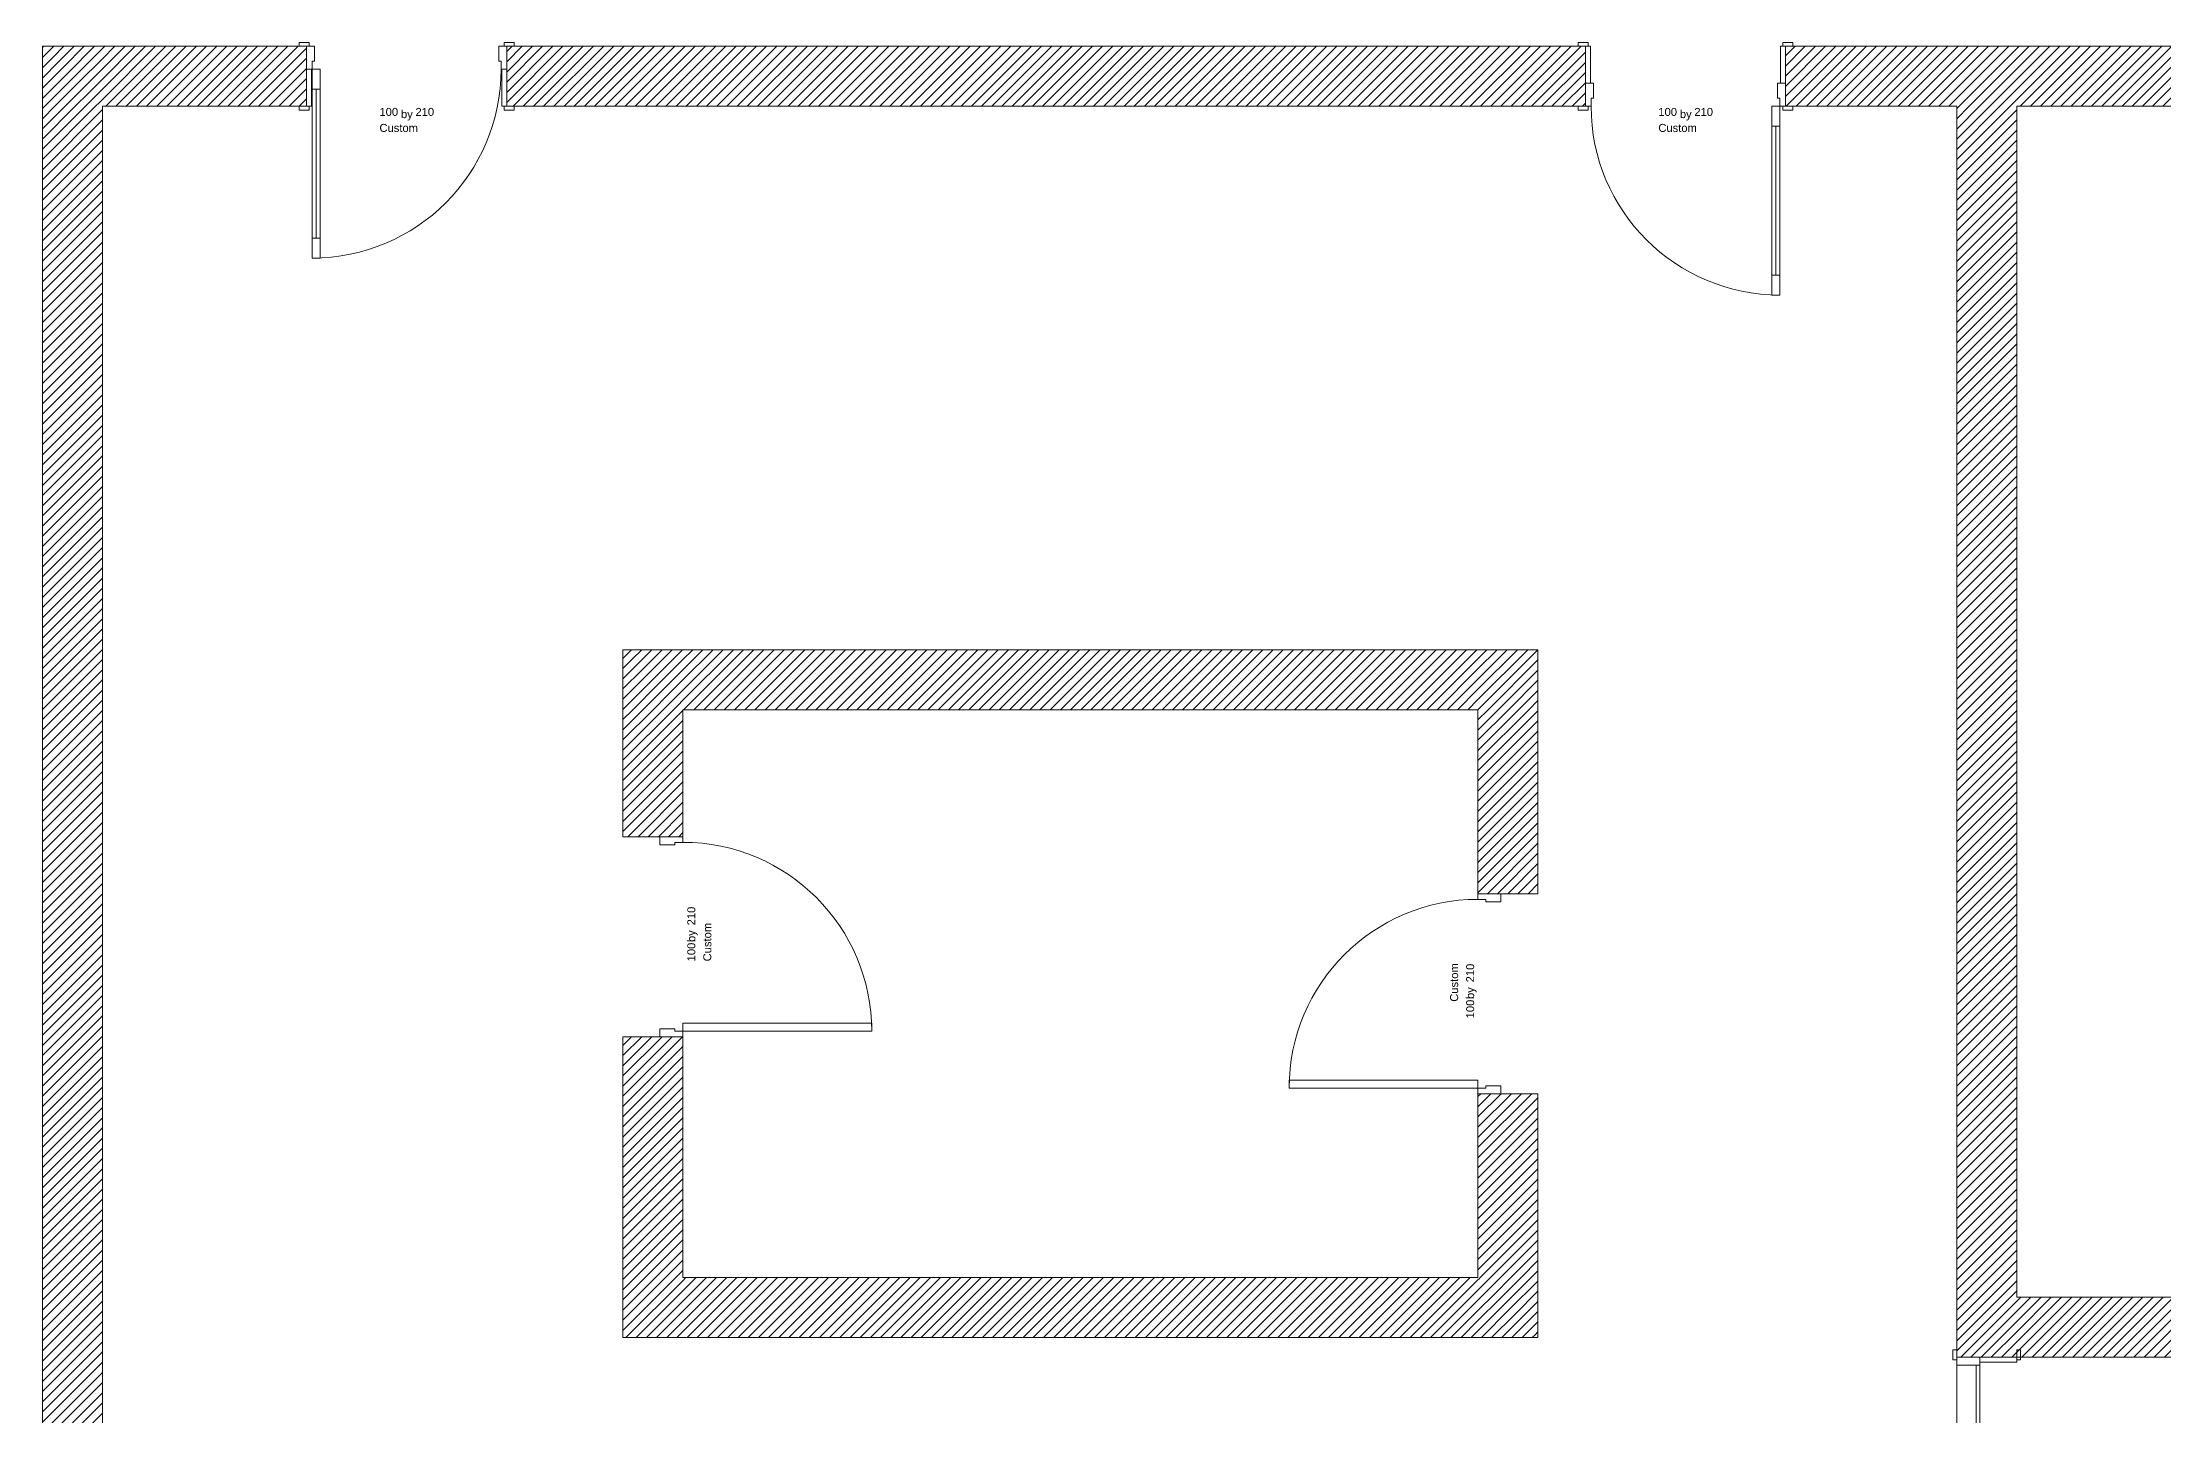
# Model space of a CAD drawing. Header units: millimetres. Extents: x -22335 to 45019, y -6963 to 25912.
# Drawn here: x 16419 to 27024, y 262 to 7127 of the extents above; entities that cross this region are included whole.
import ezdxf
from ezdxf.enums import TextEntityAlignment as Align

# ---------------------------------------------------------------- set-up
doc = ezdxf.new("R2010")
doc.units = ezdxf.units.MM
doc.header["$MEASUREMENT"] = 0
for name, color, linetype in [('A_KONS_zid zunanji', 7, 'Continuous'), ('Archicad Door Markers', 7, 'Continuous'), ('Archicad Doors', 7, 'Continuous'), ('Archicad Window Markers', 7, 'Continuous'), ('Archicad Windows', 7, 'Continuous')]:
    doc.layers.add(name, color=color, linetype=linetype)
for name, color, linetype, lineweight in [('A_KONS_zid zunanji_Pen_No__27', 7, 'Continuous', 20), ('Archicad Door Markers_Pen_No__7', 7, 'Continuous', 13), ('Archicad Doors_Pen_No__27', 7, 'Continuous', 20), ('Archicad Window Markers_Pen_No__7', 7, 'Continuous', 13), ('Archicad Windows_Pen_No__27', 7, 'Continuous', 20)]:
    doc.layers.add(name, color=color, linetype=linetype, lineweight=lineweight)
for name, color, linetype, lineweight, true_color in [('Archicad Doors_Pen_No__23', 7, 'Continuous', 20, 0xff6600), ('Archicad Doors_Pen_No__3', 7, 'Continuous', 13, 0xff6600), ('Archicad Windows_Pen_No__23', 7, 'Continuous', 20, 0xff6600), ('Archicad Windows_Pen_No__3', 7, 'Continuous', 13, 0xff6600)]:
    doc.layers.add(name, color=color, linetype=linetype, lineweight=lineweight, true_color=true_color)
doc.styles.add('GENERATED_STYLE_1', font='arial.ttf')
pattern_1 = [(45, (0, 0), (-25.455843, 25.455843), [])]

# ---------------------------------------------------------------- blocks, each defined once
blk = doc.blocks.new('Door 27_2')
at = {"layer": 'Archicad Doors_Pen_No__23', "color": 30, "linetype": 'Continuous', "lineweight": 20, "true_color": 0xff6600}
for p, q in [((-472, 0), (-500, 0)), ((-500, 0), (-500, -115)), ((-472, -40), (-472, 0)), ((500, 0), (472, 0)), ((472, 0), (472, -40)), ((500, -115), (500, 0)), ((-460, -40), (-472, -40)), ((-460, -115), (-460, -40)), ((472, -40), (460, -40)), ((460, -40), (460, -115)), ((-500, -115), (-460, -115)), ((460, -115), (500, -115))]:
    blk.add_line(p, q, dxfattribs=at)
at = {"layer": 'Archicad Doors_Pen_No__27', "color": 7, "linetype": 'Continuous', "lineweight": 20}
for p, q in [((-500, 0), (-537, 0)), ((-500, 0), (-537, 0)), ((-500, 0), (-500, -115)), ((-500, 0), (-500, -115)), ((500, 0), (500, -115)), ((500, 0), (500, -115)), ((500, 0), (537, 0)), ((500, 0), (537, 0)), ((-500, -115), (-500, -300)), ((-500, -115), (-500, -300)), ((500, -115), (500, -300)), ((500, -115), (500, -300)), ((-500, -300), (-537, -300)), ((-500, -300), (-537, -300)), ((500, -300), (537, -300)), ((500, -300), (537, -300))]:
    blk.add_line(p, q, dxfattribs=at)
at = {"layer": 'Archicad Doors_Pen_No__3', "color": 30, "linetype": 'Continuous', "lineweight": 13, "true_color": 0xff6600}
for p, q in [((432, 844), (432, 944)), ((432, 944), (472, 944)), ((472, 944), (472, 844)), ((472, 844), (432, 844)), ((452, 844), (452, 100)), ((-537, 0), (-537, 19)), ((-537, 19), (-487, 19)), ((-487, 0), (-537, 0)), ((-487, 19), (-487, 0)), ((432, 0), (432, 100)), ((432, 100), (472, 100)), ((472, 0), (432, 0)), ((472, 100), (472, 0)), ((487, 19), (537, 19)), ((487, 0), (487, 19)), ((537, 0), (487, 0)), ((537, 19), (537, 0)), ((-500, -300), (-500, -115)), ((-500, -115), (-475, -115)), ((-475, -115), (-475, -300)), ((475, -300), (475, -115)), ((475, -115), (500, -115)), ((500, -115), (500, -300)), ((-537, -319), (-537, -300)), ((-537, -300), (-487, -300)), ((-475, -300), (-500, -300)), ((-487, -300), (-487, -319)), ((500, -300), (475, -300)), ((487, -300), (537, -300)), ((487, -319), (487, -300)), ((537, -300), (537, -319)), ((-487, -319), (-537, -319)), ((537, -319), (487, -319))]:
    blk.add_line(p, q, dxfattribs=at)
at = {"layer": 'Archicad Doors_Pen_No__3', "color": 30, "linetype": 'Continuous', "lineweight": 13, "true_color": 0xff6600, "flags": 128}
for points in [[(452, 844), (452, 100), (432, 100), (432, 844)], [(472, 844), (472, 100), (452, 100), (452, 844)]]:
    blk.add_lwpolyline(points, close=True, dxfattribs=at)
at = {"layer": 'Archicad Doors_Pen_No__3', "color": 30, "linetype": 'Continuous', "lineweight": 13, "true_color": 0xff6600}
blk.add_arc((472, 0), 944, 90, 180, dxfattribs=at)
blk = doc.blocks.new('Basic Window-Door-Skylight Marker')
at = {"layer": 'Archicad Window Markers_Pen_No__7', "color": 7, "lineweight": 13, "style": 'GENERATED_STYLE_1'}
for tag, p in [('AC_WIDO_ID', (-157, 99)), ('AC_WIDO_A_SIZE', (-157, 20)), ('GS_Separator', (-23, 8)), ('AC_WIDO_B_SIZE', (65, 19))]:
    blk.add_attdef(tag, text='', height=40, dxfattribs=at).set_placement(p, align=Align.BOTTOM_LEFT)
blk = doc.blocks.new('Door 27')
at = {"layer": 'Archicad Doors_Pen_No__23', "color": 30, "linetype": 'Continuous', "lineweight": 20, "true_color": 0xff6600}
for p, q in [((-472, 0), (-500, 0)), ((-500, 0), (-500, -115)), ((-472, -40), (-472, 0)), ((500, 0), (472, 0)), ((472, 0), (472, -40)), ((500, -115), (500, 0)), ((-460, -40), (-472, -40)), ((-460, -115), (-460, -40)), ((472, -40), (460, -40)), ((460, -40), (460, -115)), ((-500, -115), (-460, -115)), ((460, -115), (500, -115))]:
    blk.add_line(p, q, dxfattribs=at)
at = {"layer": 'Archicad Doors_Pen_No__27', "color": 7, "linetype": 'Continuous', "lineweight": 20}
for p, q in [((-500, 185), (-537, 185)), ((-500, 185), (-537, 185)), ((-500, 0), (-500, 185)), ((-500, 0), (-500, 185)), ((500, 0), (500, 185)), ((500, 0), (500, 185)), ((500, 185), (537, 185)), ((500, 185), (537, 185)), ((-500, -115), (-500, 0)), ((-500, -115), (-500, 0)), ((500, -115), (500, 0)), ((500, -115), (500, 0)), ((-500, -115), (-537, -115)), ((-500, -115), (-537, -115)), ((500, -115), (537, -115)), ((500, -115), (537, -115))]:
    blk.add_line(p, q, dxfattribs=at)
at = {"layer": 'Archicad Doors_Pen_No__3', "color": 30, "linetype": 'Continuous', "lineweight": 13, "true_color": 0xff6600}
for p, q in [((432, 844), (432, 944)), ((432, 944), (472, 944)), ((472, 944), (472, 844)), ((472, 844), (432, 844)), ((452, 844), (452, 100)), ((-487, 204), (-537, 204)), ((-537, 204), (-537, 185)), ((-537, 185), (-487, 185)), ((-475, 185), (-500, 185)), ((-500, 185), (-500, 0)), ((-487, 185), (-487, 204)), ((-475, 0), (-475, 185)), ((500, 185), (475, 185)), ((475, 185), (475, 0)), ((537, 204), (487, 204)), ((487, 204), (487, 185)), ((487, 185), (537, 185)), ((500, 0), (500, 185)), ((537, 185), (537, 204)), ((-500, 0), (-475, 0)), ((432, 0), (432, 100)), ((432, 100), (472, 100)), ((472, 0), (432, 0)), ((472, 100), (472, 0)), ((475, 0), (500, 0)), ((-487, -115), (-537, -115)), ((-537, -115), (-537, -134)), ((-537, -134), (-487, -134)), ((-487, -134), (-487, -115)), ((537, -115), (487, -115)), ((487, -115), (487, -134)), ((487, -134), (537, -134)), ((537, -134), (537, -115))]:
    blk.add_line(p, q, dxfattribs=at)
at = {"layer": 'Archicad Doors_Pen_No__3', "color": 30, "linetype": 'Continuous', "lineweight": 13, "true_color": 0xff6600, "flags": 128}
for points in [[(452, 844), (452, 100), (432, 100), (432, 844)], [(472, 844), (472, 100), (452, 100), (452, 844)]]:
    blk.add_lwpolyline(points, close=True, dxfattribs=at)
at = {"layer": 'Archicad Doors_Pen_No__3', "color": 30, "linetype": 'Continuous', "lineweight": 13, "true_color": 0xff6600}
blk.add_arc((472, 0), 944, 90, 180, dxfattribs=at)
blk = doc.blocks.new('Wall_20', base_point=(16419, 6808))
at = {"layer": 'A_KONS_zid zunanji', "linetype": 'Continuous', "lineweight": 0, "true_color": 0x000000}
h = blk.add_hatch(dxfattribs=at)
h.set_pattern_fill('Navadna_NF_Opeka', color=18, style=0, pattern_type=2)
h.set_pattern_definition(pattern_1)
h.paths.add_polyline_path([(16719, 6808), (16419, 7108), (16419, 6808)])
h = blk.add_hatch(dxfattribs=at)
h.set_pattern_fill('Navadna_NF_Opeka', color=18, style=0, pattern_type=2)
h.set_pattern_definition(pattern_1)
h.paths.add_polyline_path([(16419, 7108), (16719, 6808), (16719, 7108)])
h = blk.add_hatch(dxfattribs=at)
h.set_pattern_fill('Navadna_NF_Opeka', color=18, style=0, pattern_type=2)
h.set_pattern_definition(pattern_1)
h.paths.add_polyline_path([(16719, 6808), (17740, 6808), (17740, 7108), (16719, 7108)])
h = blk.add_hatch(dxfattribs=at)
h.set_pattern_fill('Navadna_NF_Opeka', color=18, style=0, pattern_type=2)
h.set_pattern_definition(pattern_1)
h.paths.add_polyline_path([(24134, 7108), (18740, 7108), (18740, 6808), (24134, 6808)])
h = blk.add_hatch(dxfattribs=at)
h.set_pattern_fill('Navadna_NF_Opeka', color=18, style=0, pattern_type=2)
h.set_pattern_definition(pattern_1)
h.paths.add_polyline_path([(25134, 6808), (27500, 6808), (27500, 7108), (25134, 7108)])
at = {"layer": 'A_KONS_zid zunanji_Pen_No__27', "color": 7, "linetype": 'Continuous', "lineweight": 20}
for p, q in [((17740, 7108), (17703, 7108)), ((17740, 7108), (17740, 6993)), ((18740, 7108), (18777, 7108)), ((18740, 7108), (18740, 6993)), ((24134, 7108), (24097, 7108)), ((24134, 6923), (24134, 7108)), ((25134, 7108), (25171, 7108)), ((25134, 6923), (25134, 7108)), ((17740, 6993), (17740, 6808)), ((18740, 6993), (18740, 6808)), ((24134, 6808), (24134, 6923)), ((25134, 6808), (25134, 6923)), ((17740, 6808), (17703, 6808)), ((18740, 6808), (18777, 6808)), ((24134, 6808), (24097, 6808)), ((25134, 6808), (25171, 6808))]:
    blk.add_line(p, q, dxfattribs=at)
at = {"layer": 'A_KONS_zid zunanji_Pen_No__27', "color": 7, "linetype": 'Continuous', "lineweight": 20, "flags": 128}
for points in [[(16419, 7108), (16419, 6808)], [(17740, 7108), (16419, 7108)], [(24134, 7108), (18740, 7108)], [(27500, 7108), (25134, 7108)], [(16719, 6808), (17740, 6808)], [(18740, 6808), (24134, 6808)], [(25134, 6808), (25990, 6808)], [(26290, 6808), (27500, 6808)]]:
    blk.add_lwpolyline(points, dxfattribs=at)
at = {"layer": 'Archicad Door Markers', "color": 161, "lineweight": 13, "true_color": 0x40a5ff}
ref = blk.add_blockref('Basic Window-Door-Skylight Marker', (18240, 7108), dxfattribs=at)
ref.add_attrib('AC_MarkerText_1', 'Custom', dxfattribs={"layer": 'Archicad Door Markers_Pen_No__7', "color": 7, "lineweight": 13, "height": 40, "style": 'GENERATED_STYLE_1'}).set_placement((18104, 6668), align=Align.BOTTOM_LEFT)
ref.add_attrib('GS_Separator', ' by ', dxfattribs={"layer": 'Archicad Door Markers_Pen_No__7', "color": 7, "lineweight": 13, "height": 40, "style": 'GENERATED_STYLE_1'}).set_placement((18196, 6737), align=Align.BOTTOM_LEFT)
ref.add_attrib('AC_WIDO_A_SIZE', '100', dxfattribs={"layer": 'Archicad Door Markers_Pen_No__7', "color": 7, "lineweight": 13, "height": 40, "style": 'GENERATED_STYLE_1'}).set_placement((18104, 6748), align=Align.BOTTOM_LEFT)
ref.add_attrib('AC_WIDO_B_SIZE', '210', dxfattribs={"layer": 'Archicad Door Markers_Pen_No__7', "color": 7, "lineweight": 13, "height": 40, "style": 'GENERATED_STYLE_1'}).set_placement((18284, 6748), align=Align.BOTTOM_LEFT)
ref = blk.add_blockref('Basic Window-Door-Skylight Marker', (24634, 7108), dxfattribs=at)
ref.add_attrib('AC_MarkerText_1', 'Custom', dxfattribs={"layer": 'Archicad Door Markers_Pen_No__7', "color": 7, "lineweight": 13, "height": 40, "style": 'GENERATED_STYLE_1'}).set_placement((24498, 6668), align=Align.BOTTOM_LEFT)
ref.add_attrib('GS_Separator', ' by ', dxfattribs={"layer": 'Archicad Door Markers_Pen_No__7', "color": 7, "lineweight": 13, "height": 40, "style": 'GENERATED_STYLE_1'}).set_placement((24590, 6737), align=Align.BOTTOM_LEFT)
ref.add_attrib('AC_WIDO_A_SIZE', '100', dxfattribs={"layer": 'Archicad Door Markers_Pen_No__7', "color": 7, "lineweight": 13, "height": 40, "style": 'GENERATED_STYLE_1'}).set_placement((24498, 6748), align=Align.BOTTOM_LEFT)
ref.add_attrib('AC_WIDO_B_SIZE', '210', dxfattribs={"layer": 'Archicad Door Markers_Pen_No__7', "color": 7, "lineweight": 13, "height": 40, "style": 'GENERATED_STYLE_1'}).set_placement((24678, 6748), align=Align.BOTTOM_LEFT)
at = {"layer": 'Archicad Doors', "color": 21, "linetype": 'Continuous', "lineweight": 0, "true_color": 0xff9955, "zscale": 1000, "rotation": 180}
blk.add_blockref('Door 27', (18240, 6993), dxfattribs=at)
at = {"layer": 'Archicad Doors', "color": 21, "linetype": 'Continuous', "lineweight": 0, "true_color": 0xff9955, "xscale": -1, "zscale": 1000, "rotation": 180}
blk.add_blockref('Door 27_2', (24634, 6808), dxfattribs=at)
blk = doc.blocks.new('Wall_21', base_point=(16419, 6808))
at = {"layer": 'A_KONS_zid zunanji', "linetype": 'Continuous', "lineweight": 0, "true_color": 0x000000}
h = blk.add_hatch(dxfattribs=at)
h.set_pattern_fill('Navadna_NF_Opeka', color=18, style=0, pattern_type=2)
h.set_pattern_definition(pattern_1)
h.paths.add_polyline_path([(16419, 6808), (16419, -6534), (16719, -6534), (16719, 6808)])
at = {"layer": 'A_KONS_zid zunanji_Pen_No__27', "color": 7, "linetype": 'Continuous', "lineweight": 20, "flags": 128}
for points in [[(16419, 6808), (16419, -6534)], [(16719, -6534), (16719, 6808)]]:
    blk.add_lwpolyline(points, dxfattribs=at)
blk = doc.blocks.new('Sliding Door with 2 Sidelights 27')
at = {"layer": 'Archicad Doors_Pen_No__23', "color": 30, "linetype": 'Continuous', "lineweight": 20, "true_color": 0xff6600}
for p, q in [((-3504, 0), (-3544, 0)), ((-3544, 0), (-3544, -115)), ((-3504, -115), (-3504, 0)), ((-1549, 0), (-3504, 0)), ((-1509, 0), (-1549, 0)), ((-1549, 0), (-1549, -115)), ((-1509, -115), (-1509, 0)), ((31, 0), (-9, 0)), ((-9, 0), (-9, -115)), ((31, -115), (31, 0)), ((3504, 0), (31, 0)), ((3544, 0), (3504, 0)), ((3504, 0), (3504, -115)), ((3544, -115), (3544, 0)), ((-3544, -115), (-3504, -115)), ((-1549, -115), (-1509, -115)), ((-9, -115), (31, -115)), ((3504, -115), (3544, -115))]:
    blk.add_line(p, q, dxfattribs=at)
at = {"layer": 'Archicad Doors_Pen_No__23', "color": 30, "linetype": 'Continuous', "lineweight": 20, "true_color": 0xff6600, "flags": 128}
for points in [[(-1549, -115), (-3504, -115), (-3504, 0), (-1549, 0)], [(3504, 0), (31, 0), (31, -115), (3504, -115)]]:
    blk.add_lwpolyline(points, close=True, dxfattribs=at)
at = {"layer": 'Archicad Doors_Pen_No__27', "color": 7, "linetype": 'Continuous', "lineweight": 20}
for p, q in [((-3544, 0), (-3581, 0)), ((-3544, 0), (-3581, 0)), ((-3544, 0), (-3544, -115)), ((-3544, 0), (-3544, -115)), ((3544, 0), (3544, -115)), ((3544, 0), (3544, -115)), ((3544, 0), (3581, 0)), ((3544, 0), (3581, 0)), ((-3544, -115), (-3544, -300)), ((-3544, -115), (-3544, -300)), ((3544, -115), (3544, -300)), ((3544, -115), (3544, -300)), ((-3544, -300), (-3581, -300)), ((-3544, -300), (-3581, -300)), ((3544, -300), (3581, -300)), ((3544, -300), (3581, -300))]:
    blk.add_line(p, q, dxfattribs=at)
at = {"layer": 'Archicad Doors_Pen_No__3', "color": 30, "linetype": 'Continuous', "lineweight": 13, "true_color": 0xff6600}
for p, q in [((-3581, 0), (-3581, 19)), ((-3581, 19), (-3531, 19)), ((-3531, 0), (-3581, 0)), ((-3531, 19), (-3531, 0)), ((-759, 0), (-659, 0)), ((-759, -40), (-759, 0)), ((-659, 0), (-659, -40)), ((-109, -40), (-109, 0)), ((-109, 0), (-9, 0)), ((-9, 0), (-9, -40)), ((3531, 19), (3581, 19)), ((3531, 0), (3531, 19)), ((3581, 0), (3531, 0)), ((3581, 19), (3581, 0)), ((-3504, -97), (-1549, -97)), ((-1509, -40), (-1409, -40)), ((-1509, -80), (-1509, -40)), ((-1409, -80), (-1509, -80)), ((-1409, -40), (-1409, -80)), ((-1409, -60), (-859, -60)), ((-859, -80), (-859, -40)), ((-859, -40), (-759, -40)), ((-759, -80), (-859, -80)), ((-659, -40), (-759, -40)), ((-759, -40), (-759, -80)), ((-659, -20), (-109, -20)), ((-9, -40), (-109, -40)), ((3504, -97), (31, -97)), ((-3544, -300), (-3544, -115)), ((-3544, -115), (-3519, -115)), ((-3519, -115), (-3519, -300)), ((3519, -300), (3519, -115)), ((3519, -115), (3544, -115)), ((3544, -115), (3544, -300)), ((-3581, -319), (-3581, -300)), ((-3581, -300), (-3531, -300)), ((-3519, -300), (-3544, -300)), ((-3531, -300), (-3531, -319)), ((3544, -300), (3519, -300)), ((3531, -300), (3581, -300)), ((3531, -319), (3531, -300)), ((3581, -300), (3581, -319)), ((-3531, -319), (-3581, -319)), ((3581, -319), (3531, -319))]:
    blk.add_line(p, q, dxfattribs=at)
at = {"layer": 'Archicad Doors_Pen_No__3', "color": 30, "linetype": 'Continuous', "lineweight": 13, "true_color": 0xff6600, "flags": 128}
for points in [[(-659, 0), (-109, 0), (-109, -20), (-659, -20)], [(-1409, -40), (-859, -40), (-859, -60), (-1409, -60)], [(-1409, -60), (-859, -60), (-859, -80), (-1409, -80)], [(-659, -20), (-109, -20), (-109, -40), (-659, -40)]]:
    blk.add_lwpolyline(points, close=True, dxfattribs=at)
blk = doc.blocks.new('Wall_22', base_point=(26290, -6534))
at = {"layer": 'A_KONS_zid zunanji', "linetype": 'Continuous', "lineweight": 0, "true_color": 0x000000}
h = blk.add_hatch(dxfattribs=at)
h.set_pattern_fill('Navadna_NF_Opeka', color=18, style=0, pattern_type=2)
h.set_pattern_definition(pattern_1)
h.paths.add_polyline_path([(26290, 6808), (25990, 6808), (25990, 554), (26290, 554)])
at = {"layer": 'A_KONS_zid zunanji_Pen_No__27', "color": 7, "linetype": 'Continuous', "lineweight": 20}
for p, q in [((25990, 554), (25990, 591)), ((25990, 554), (26105, 554)), ((26105, 554), (26290, 554)), ((26290, 554), (26290, 591)), ((25990, -6534), (25990, -6571)), ((25990, -6534), (26105, -6534)), ((26105, -6534), (26290, -6534)), ((26290, -6534), (26290, -6571))]:
    blk.add_line(p, q, dxfattribs=at)
at = {"layer": 'A_KONS_zid zunanji_Pen_No__27', "color": 7, "linetype": 'Continuous', "lineweight": 20, "flags": 128}
for points in [[(25990, 6808), (25990, 554)], [(26290, 854), (26290, 6808)]]:
    blk.add_lwpolyline(points, dxfattribs=at)
at = {"layer": 'Archicad Door Markers', "color": 161, "lineweight": 13, "true_color": 0x40a5ff}
ref = blk.add_blockref('Basic Window-Door-Skylight Marker', (25990, -2990), dxfattribs=dict(at, rotation=90))
ref.add_attrib('AC_MarkerText_1', 'Custom', dxfattribs={"layer": 'Archicad Door Markers_Pen_No__7', "color": 7, "lineweight": 13, "height": 40, "rotation": 90, "style": 'GENERATED_STYLE_1'}).set_placement((25904, -3135), align=Align.BOTTOM_LEFT)
ref.add_attrib('GS_Separator', ' by ', dxfattribs={"layer": 'Archicad Door Markers_Pen_No__7', "color": 7, "lineweight": 13, "height": 40, "rotation": 90, "style": 'GENERATED_STYLE_1'}).set_placement((25984, -3009), align=Align.BOTTOM_LEFT)
ref.add_attrib('AC_WIDO_A_SIZE', '708.8', dxfattribs={"layer": 'Archicad Door Markers_Pen_No__7', "color": 7, "lineweight": 13, "height": 40, "rotation": 90, "style": 'GENERATED_STYLE_1'}).set_placement((25984, -3135), align=Align.BOTTOM_LEFT)
ref.add_attrib('AC_WIDO_B_SIZE', '210', dxfattribs={"layer": 'Archicad Door Markers_Pen_No__7', "color": 7, "lineweight": 13, "height": 40, "rotation": 90, "style": 'GENERATED_STYLE_1'}).set_placement((25984, -2910), align=Align.BOTTOM_LEFT)
at = {"layer": 'Archicad Doors', "color": 21, "linetype": 'Continuous', "lineweight": 0, "true_color": 0xff9955, "zscale": 1000, "rotation": 90}
blk.add_blockref('Sliding Door with 2 Sidelights 27', (25990, -2990), dxfattribs=at)
blk = doc.blocks.new('Window 27_4')
at = {"layer": 'Archicad Windows_Pen_No__23', "color": 30, "linetype": 'Continuous', "lineweight": 20, "true_color": 0xff6600}
for p, q in [((-500, 0), (-475, 0)), ((-475, 25), (-425, 25)), ((-475, -25), (-475, 25)), ((-475, 0), (-475, -25)), ((-425, 25), (-425, -25)), ((-425, 25), (425, 25)), ((-425, 0), (425, 0)), ((425, -25), (425, 25)), ((425, 25), (475, 25)), ((475, 25), (475, -25)), ((475, -25), (475, 0)), ((475, 0), (500, 0)), ((-450, -50), (-500, -50)), ((-475, -25), (-450, -25)), ((-425, -25), (-475, -25)), ((-450, -25), (-450, -50)), ((425, -25), (-425, -25)), ((475, -25), (425, -25)), ((450, -50), (450, -25)), ((450, -25), (475, -25)), ((500, -50), (450, -50))]:
    blk.add_line(p, q, dxfattribs=at)
at = {"layer": 'Archicad Windows_Pen_No__27', "color": 7, "linetype": 'Continuous', "lineweight": 20}
for p, q in [((-500, 0), (-500, -50)), ((-500, 0), (-500, -50)), ((500, 0), (500, -50)), ((500, 0), (500, -50)), ((-500, -50), (-500, -300)), ((500, -50), (500, -300))]:
    blk.add_line(p, q, dxfattribs=at)
at = {"layer": 'Archicad Windows_Pen_No__3', "color": 30, "linetype": 'Continuous', "lineweight": 13, "true_color": 0xff6600}
for p, q in [((-500, 0), (500, 0)), ((-425, 25), (425, 25)), ((450, -50), (-450, -50)), ((-500, -300), (500, -300))]:
    blk.add_line(p, q, dxfattribs=at)
blk = doc.blocks.new('Wall_24', base_point=(26290, 554))
at = {"layer": 'A_KONS_zid zunanji', "linetype": 'Continuous', "lineweight": 0, "true_color": 0x000000}
h = blk.add_hatch(dxfattribs=at)
h.set_pattern_fill('Navadna_NF_Opeka', color=18, style=0, pattern_type=2)
h.set_pattern_definition(pattern_1)
h.paths.add_polyline_path([(26290, 554), (27409, 554), (27409, 854), (26290, 854)])
h = blk.add_hatch(dxfattribs=at)
h.set_pattern_fill('Navadna_NF_Opeka', color=18, style=0, pattern_type=2)
h.set_pattern_definition(pattern_1)
h.paths.add_polyline_path([(28409, 554), (35598, 554), (35598, 854), (28409, 854)])
at = {"layer": 'A_KONS_zid zunanji_Pen_No__27', "color": 7, "linetype": 'Continuous', "lineweight": 20}
for p, q in [((27409, 604), (27409, 854)), ((28409, 604), (28409, 854)), ((27409, 554), (27409, 604)), ((28409, 554), (28409, 604))]:
    blk.add_line(p, q, dxfattribs=at)
at = {"layer": 'A_KONS_zid zunanji_Pen_No__27', "color": 7, "linetype": 'Continuous', "lineweight": 20, "flags": 128}
for points in [[(27409, 854), (26290, 854)], [(29984, 854), (28409, 854)], [(35598, 854), (30284, 854)], [(26290, 554), (27409, 554)], [(28409, 554), (35598, 554)]]:
    blk.add_lwpolyline(points, dxfattribs=at)
at = {"layer": 'Archicad Window Markers', "color": 161, "lineweight": 13, "true_color": 0x40a5ff}
ref = blk.add_blockref('Basic Window-Door-Skylight Marker', (27909, 854), dxfattribs=at)
ref.add_attrib('GS_Separator', ' by ', dxfattribs={"layer": 'Archicad Window Markers_Pen_No__7', "color": 7, "lineweight": 13, "height": 40, "style": 'GENERATED_STYLE_1'}).set_placement((27865, 483), align=Align.BOTTOM_LEFT)
ref.add_attrib('AC_WIDO_ID', 'O3', dxfattribs={"layer": 'Archicad Window Markers_Pen_No__7', "color": 7, "lineweight": 13, "height": 40, "style": 'GENERATED_STYLE_1'}).set_placement((27773, 414), align=Align.BOTTOM_LEFT)
ref.add_attrib('AC_WIDO_A_SIZE', '100', dxfattribs={"layer": 'Archicad Window Markers_Pen_No__7', "color": 7, "lineweight": 13, "height": 40, "style": 'GENERATED_STYLE_1'}).set_placement((27773, 494), align=Align.BOTTOM_LEFT)
ref.add_attrib('AC_WIDO_B_SIZE', '260', dxfattribs={"layer": 'Archicad Window Markers_Pen_No__7', "color": 7, "lineweight": 13, "height": 40, "style": 'GENERATED_STYLE_1'}).set_placement((27953, 494), align=Align.BOTTOM_LEFT)
at = {"layer": 'Archicad Windows', "color": 21, "linetype": 'Continuous', "lineweight": 0, "true_color": 0xff9955, "zscale": 1000, "rotation": 180}
blk.add_blockref('Window 27_4', (27909, 554), dxfattribs=at)
blk = doc.blocks.new('Wall_62', base_point=(19321, 4091))
at = {"layer": 'A_KONS_zid zunanji', "linetype": 'Continuous', "lineweight": 0, "true_color": 0x000000}
h = blk.add_hatch(dxfattribs=at)
h.set_pattern_fill('Navadna_NF_Opeka', color=18, style=0, pattern_type=2)
h.set_pattern_definition(pattern_1)
h.paths.add_polyline_path([(19621, 3791), (19321, 4091), (19321, 3791)])
h = blk.add_hatch(dxfattribs=at)
h.set_pattern_fill('Navadna_NF_Opeka', color=18, style=0, pattern_type=2)
h.set_pattern_definition(pattern_1)
h.paths.add_polyline_path([(19621, 4091), (19321, 4091), (19621, 3791)])
h = blk.add_hatch(dxfattribs=at)
h.set_pattern_fill('Navadna_NF_Opeka', color=18, style=0, pattern_type=2)
h.set_pattern_definition(pattern_1)
h.paths.add_polyline_path([(19621, 3791), (23596, 3791), (23596, 4091), (19621, 4091)])
h = blk.add_hatch(dxfattribs=at)
h.set_pattern_fill('Navadna_NF_Opeka', color=18, style=0, pattern_type=2)
h.set_pattern_definition(pattern_1)
h.paths.add_polyline_path([(23596, 3791), (23896, 3791), (23896, 4091)])
h = blk.add_hatch(dxfattribs=at)
h.set_pattern_fill('Navadna_NF_Opeka', color=18, style=0, pattern_type=2)
h.set_pattern_definition(pattern_1)
h.paths.add_polyline_path([(23596, 3791), (23896, 4091), (23596, 4091)])
at = {"layer": 'A_KONS_zid zunanji_Pen_No__27', "color": 7, "linetype": 'Continuous', "lineweight": 20, "flags": 128}
for points in [[(19321, 4091), (19321, 3791)], [(23896, 4091), (19321, 4091)], [(23896, 4091), (23896, 3791)], [(19621, 3791), (23596, 3791)]]:
    blk.add_lwpolyline(points, dxfattribs=at)
blk = doc.blocks.new('Door 27_3')
at = {"layer": 'Archicad Doors_Pen_No__23', "color": 30, "linetype": 'Continuous', "lineweight": 20, "true_color": 0xff6600}
for p, q in [((-472, 0), (-500, 0)), ((-500, 0), (-500, -115)), ((-472, -40), (-472, 0)), ((500, 0), (472, 0)), ((472, 0), (472, -40)), ((500, -115), (500, 0)), ((-460, -40), (-472, -40)), ((-460, -115), (-460, -40)), ((472, -40), (460, -40)), ((460, -40), (460, -115)), ((-500, -115), (-460, -115)), ((460, -115), (500, -115))]:
    blk.add_line(p, q, dxfattribs=at)
at = {"layer": 'Archicad Doors_Pen_No__27', "color": 7, "linetype": 'Continuous', "lineweight": 20}
for p, q in [((-500, 0), (-500, -115)), ((-500, 0), (-500, -115)), ((500, 0), (500, -115)), ((500, 0), (500, -115)), ((-500, -115), (-500, -300)), ((500, -115), (500, -300))]:
    blk.add_line(p, q, dxfattribs=at)
at = {"layer": 'Archicad Doors_Pen_No__3', "color": 30, "linetype": 'Continuous', "lineweight": 13, "true_color": 0xff6600}
for p, q in [((432, 0), (432, 944)), ((432, 944), (472, 944)), ((472, 944), (472, 0)), ((472, 0), (432, 0))]:
    blk.add_line(p, q, dxfattribs=at)
blk.add_arc((472, 0), 944, 90, 180, dxfattribs=at)
blk = doc.blocks.new('Wall_63', base_point=(23896, 4091))
at = {"layer": 'A_KONS_zid zunanji', "linetype": 'Continuous', "lineweight": 0, "true_color": 0x000000}
h = blk.add_hatch(dxfattribs=at)
h.set_pattern_fill('Navadna_NF_Opeka', color=18, style=0, pattern_type=2)
h.set_pattern_definition(pattern_1)
h.paths.add_polyline_path([(23596, 3791), (23596, 2871), (23896, 2871), (23896, 3791)])
h = blk.add_hatch(dxfattribs=at)
h.set_pattern_fill('Navadna_NF_Opeka', color=18, style=0, pattern_type=2)
h.set_pattern_definition(pattern_1)
h.paths.add_polyline_path([(23596, 952), (23896, 952), (23896, 1871), (23596, 1871)])
h = blk.add_hatch(dxfattribs=at)
h.set_pattern_fill('Navadna_NF_Opeka', color=18, style=0, pattern_type=2)
h.set_pattern_definition(pattern_1)
h.paths.add_polyline_path([(23596, 652), (23896, 652), (23596, 952)])
h = blk.add_hatch(dxfattribs=at)
h.set_pattern_fill('Navadna_NF_Opeka', color=18, style=0, pattern_type=2)
h.set_pattern_definition(pattern_1)
h.paths.add_polyline_path([(23596, 952), (23896, 652), (23896, 952)])
at = {"layer": 'A_KONS_zid zunanji_Pen_No__27', "color": 7, "linetype": 'Continuous', "lineweight": 20}
for p, q in [((23596, 2871), (23711, 2871)), ((23711, 2871), (23896, 2871)), ((23596, 1871), (23711, 1871)), ((23711, 1871), (23896, 1871))]:
    blk.add_line(p, q, dxfattribs=at)
at = {"layer": 'A_KONS_zid zunanji_Pen_No__27', "color": 7, "linetype": 'Continuous', "lineweight": 20, "flags": 128}
for points in [[(23596, 3791), (23596, 2871)], [(23896, 2871), (23896, 3791)], [(23596, 1871), (23596, 952)], [(23896, 652), (23896, 1871)], [(23896, 652), (23596, 652)]]:
    blk.add_lwpolyline(points, dxfattribs=at)
at = {"layer": 'Archicad Door Markers', "color": 161, "lineweight": 13, "true_color": 0x40a5ff}
ref = blk.add_blockref('Basic Window-Door-Skylight Marker', (23896, 2371), dxfattribs=dict(at, rotation=270))
ref.add_attrib('AC_MarkerText_1', 'Custom', dxfattribs={"layer": 'Archicad Door Markers_Pen_No__7', "color": 7, "lineweight": 13, "height": 40, "rotation": 90, "style": 'GENERATED_STYLE_1'}).set_placement((23509, 2331), align=Align.BOTTOM_LEFT)
ref.add_attrib('GS_Separator', ' by ', dxfattribs={"layer": 'Archicad Door Markers_Pen_No__7', "color": 7, "lineweight": 13, "height": 40, "rotation": 90, "style": 'GENERATED_STYLE_1'}).set_placement((23589, 2329), align=Align.BOTTOM_LEFT)
ref.add_attrib('AC_WIDO_A_SIZE', '100', dxfattribs={"layer": 'Archicad Door Markers_Pen_No__7', "color": 7, "lineweight": 13, "height": 40, "rotation": 90, "style": 'GENERATED_STYLE_1'}).set_placement((23589, 2248), align=Align.BOTTOM_LEFT)
ref.add_attrib('AC_WIDO_B_SIZE', '210', dxfattribs={"layer": 'Archicad Door Markers_Pen_No__7', "color": 7, "lineweight": 13, "height": 40, "rotation": 90, "style": 'GENERATED_STYLE_1'}).set_placement((23589, 2428), align=Align.BOTTOM_LEFT)
at = {"layer": 'Archicad Doors', "color": 21, "linetype": 'Continuous', "lineweight": 0, "true_color": 0xff9955, "xscale": -1, "zscale": 1000, "rotation": 90}
blk.add_blockref('Door 27_3', (23596, 2371), dxfattribs=at)
blk = doc.blocks.new('Wall_64', base_point=(23896, 652))
at = {"layer": 'A_KONS_zid zunanji', "linetype": 'Continuous', "lineweight": 0, "true_color": 0x000000}
h = blk.add_hatch(dxfattribs=at)
h.set_pattern_fill('Navadna_NF_Opeka', color=18, style=0, pattern_type=2)
h.set_pattern_definition(pattern_1)
h.paths.add_polyline_path([(19321, 952), (19321, 652), (19621, 952)])
h = blk.add_hatch(dxfattribs=at)
h.set_pattern_fill('Navadna_NF_Opeka', color=18, style=0, pattern_type=2)
h.set_pattern_definition(pattern_1)
h.paths.add_polyline_path([(19621, 952), (19321, 652), (19621, 652)])
h = blk.add_hatch(dxfattribs=at)
h.set_pattern_fill('Navadna_NF_Opeka', color=18, style=0, pattern_type=2)
h.set_pattern_definition(pattern_1)
h.paths.add_polyline_path([(23596, 952), (19621, 952), (19621, 652), (23596, 652)])
at = {"layer": 'A_KONS_zid zunanji_Pen_No__27', "color": 7, "linetype": 'Continuous', "lineweight": 20, "flags": 128}
for points in [[(19321, 652), (19321, 952)], [(23596, 952), (19621, 952)], [(19321, 652), (23596, 652)]]:
    blk.add_lwpolyline(points, dxfattribs=at)
blk = doc.blocks.new('Wall_65', base_point=(19321, 652))
at = {"layer": 'A_KONS_zid zunanji', "linetype": 'Continuous', "lineweight": 0, "true_color": 0x000000}
h = blk.add_hatch(dxfattribs=at)
h.set_pattern_fill('Navadna_NF_Opeka', color=18, style=0, pattern_type=2)
h.set_pattern_definition(pattern_1)
h.paths.add_polyline_path([(19621, 3791), (19321, 3791), (19321, 3156), (19621, 3156)])
h = blk.add_hatch(dxfattribs=at)
h.set_pattern_fill('Navadna_NF_Opeka', color=18, style=0, pattern_type=2)
h.set_pattern_definition(pattern_1)
h.paths.add_polyline_path([(19321, 952), (19621, 952), (19621, 2156), (19321, 2156)])
at = {"layer": 'A_KONS_zid zunanji_Pen_No__27', "color": 7, "linetype": 'Continuous', "lineweight": 20}
for p, q in [((19506, 3156), (19321, 3156)), ((19621, 3156), (19506, 3156)), ((19506, 2156), (19321, 2156)), ((19621, 2156), (19506, 2156))]:
    blk.add_line(p, q, dxfattribs=at)
at = {"layer": 'A_KONS_zid zunanji_Pen_No__27', "color": 7, "linetype": 'Continuous', "lineweight": 20, "flags": 128}
for points in [[(19321, 3791), (19321, 3156)], [(19621, 3156), (19621, 3791)], [(19321, 2156), (19321, 952)], [(19621, 952), (19621, 2156)]]:
    blk.add_lwpolyline(points, dxfattribs=at)
at = {"layer": 'Archicad Door Markers', "color": 161, "lineweight": 13, "true_color": 0x40a5ff}
ref = blk.add_blockref('Basic Window-Door-Skylight Marker', (19321, 2656), dxfattribs=dict(at, rotation=90))
ref.add_attrib('AC_MarkerText_1', 'Custom', dxfattribs={"layer": 'Archicad Door Markers_Pen_No__7', "color": 7, "lineweight": 13, "height": 40, "rotation": 90, "style": 'GENERATED_STYLE_1'}).set_placement((19775, 2533), align=Align.BOTTOM_LEFT)
ref.add_attrib('GS_Separator', ' by ', dxfattribs={"layer": 'Archicad Door Markers_Pen_No__7', "color": 7, "lineweight": 13, "height": 40, "rotation": 90, "style": 'GENERATED_STYLE_1'}).set_placement((19695, 2614), align=Align.BOTTOM_LEFT)
ref.add_attrib('AC_WIDO_A_SIZE', '100', dxfattribs={"layer": 'Archicad Door Markers_Pen_No__7', "color": 7, "lineweight": 13, "height": 40, "rotation": 90, "style": 'GENERATED_STYLE_1'}).set_placement((19695, 2533), align=Align.BOTTOM_LEFT)
ref.add_attrib('AC_WIDO_B_SIZE', '210', dxfattribs={"layer": 'Archicad Door Markers_Pen_No__7', "color": 7, "lineweight": 13, "height": 40, "rotation": 90, "style": 'GENERATED_STYLE_1'}).set_placement((19695, 2713), align=Align.BOTTOM_LEFT)
at = {"layer": 'Archicad Doors', "color": 21, "linetype": 'Continuous', "lineweight": 0, "true_color": 0xff9955, "zscale": 1000, "rotation": 270}
blk.add_blockref('Door 27_3', (19621, 2656), dxfattribs=at)

msp = doc.modelspace()

# ---------------------------------------------------------------- block references
at = {"layer": 'A_KONS_zid zunanji', "color": 7, "lineweight": 20}
for name, p in [('Wall_20', (16419, 6808)), ('Wall_21', (16419, 6808)), ('Wall_22', (26290, -6534)), ('Wall_62', (19321, 4091)), ('Wall_65', (19321, 652)), ('Wall_63', (23896, 4091)), ('Wall_64', (23896, 652)), ('Wall_24', (26290, 554))]:
    msp.add_blockref(name, p, dxfattribs=at)

doc.saveas('drawing.dxf')
